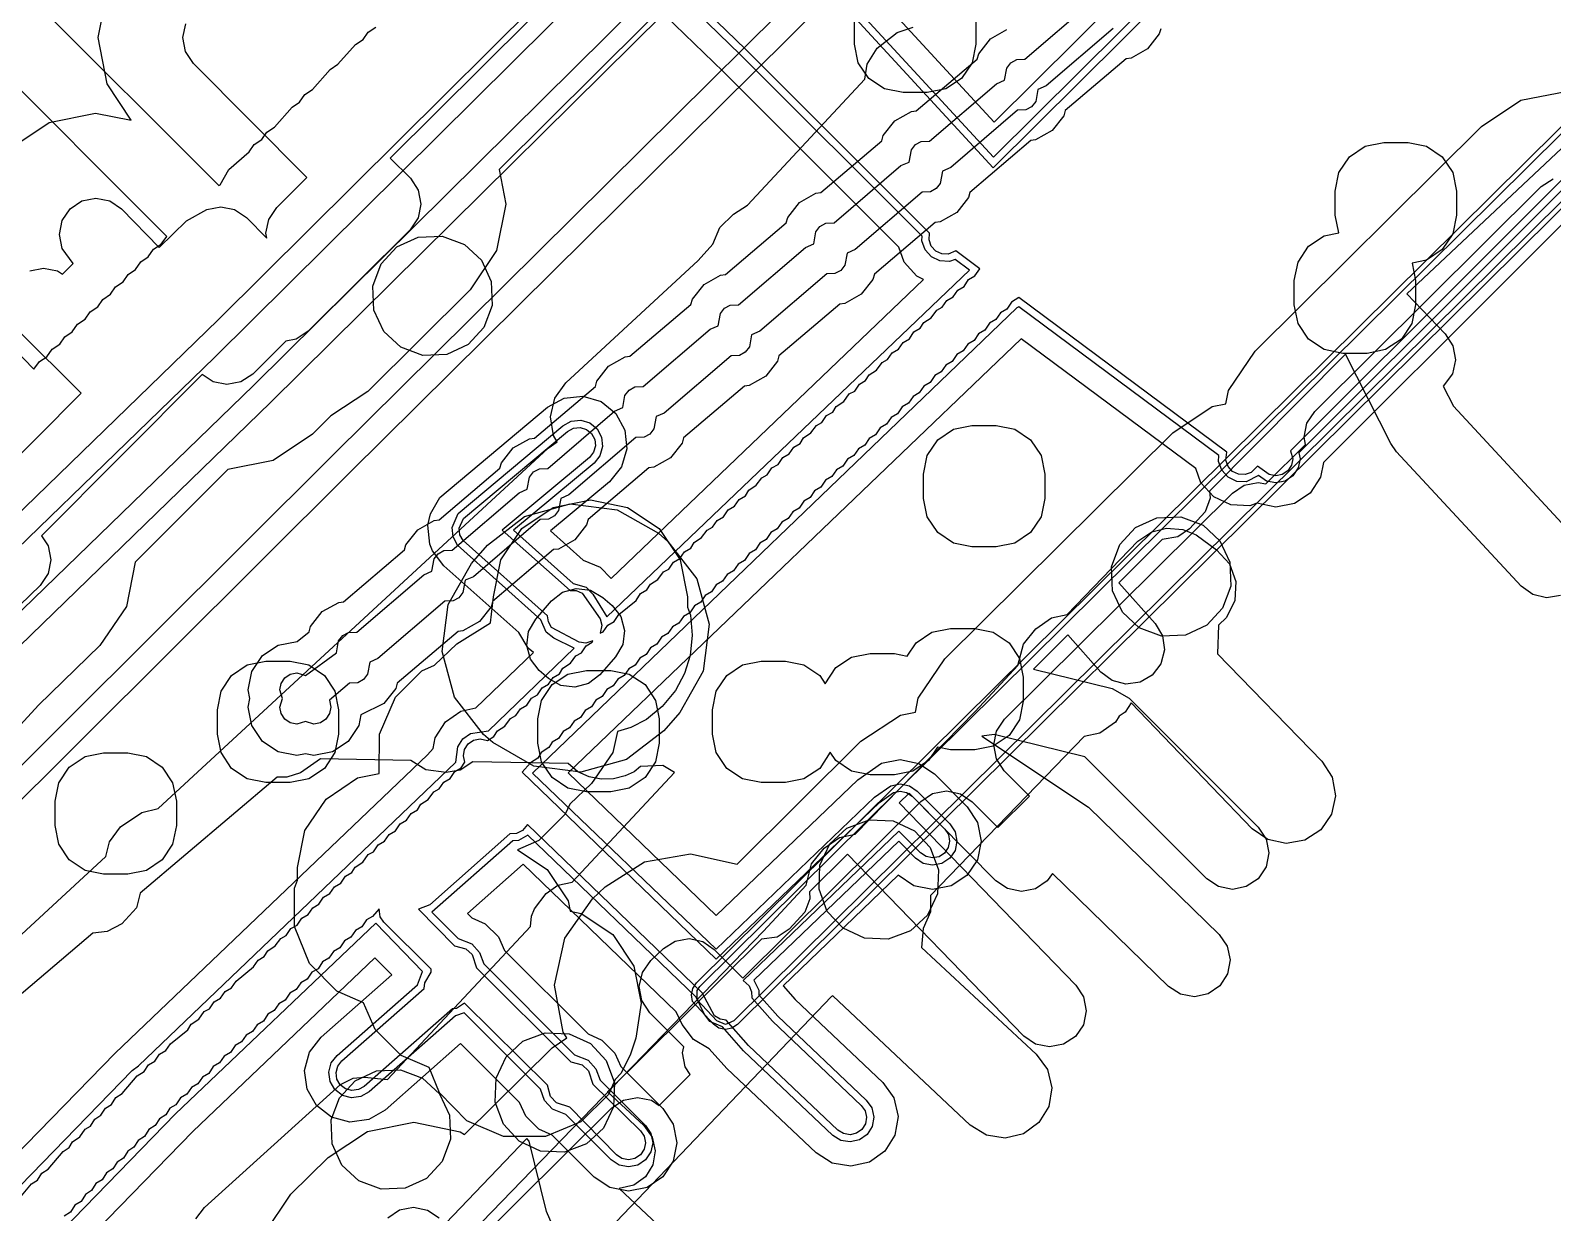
# Model space of a CAD drawing. Header units: metres. Extents: x -2677 to -840, y 169 to 1487.
# Drawn here: x -1908.2 to -1845.4, y 1175.4 to 1224.1 of the extents above; entities that cross this region are included whole.
import ezdxf

# ---------------------------------------------------------------- set-up
doc = ezdxf.new("R2010")
doc.units = ezdxf.units.M
doc.layers.add('AI_GREENING_EXCLUSIONS', color=1, linetype='Continuous')

msp = doc.modelspace()

# ---------------------------------------------------------------- linework, layer by layer
at = {"layer": 'AI_GREENING_EXCLUSIONS'}
for points in [[(-1925.245, 1177.19), (-1895.731, 1206.582), (-1847.643, 1254.21), (-1847.816, 1254.472), (-1847.966, 1255.238), (-1847.81, 1256.003), (-1847.374, 1256.65), (-1838.339, 1265.617)], [(-1924.54, 1176.48), (-1895.03, 1205.869), (-1846.338, 1254.095), (-1846.891, 1254.851), (-1846.966, 1255.234), (-1846.888, 1255.616), (-1846.67, 1255.94), (-1836.932, 1265.604)], [(-1909.034, 1219.214), (-1907.414, 1220.301), (-1905.502, 1220.685), (-1904.031, 1220.396), (-1905.029, 1221.899), (-1905.404, 1223.813), (-1905.017, 1225.725), (-1903.928, 1227.344), (-1873.963, 1257.131), (-1882.077, 1265.294)], [(-1821.606, 1240.013), (-1879.047, 1183.121), (-1879.274, 1182.971), (-1879.542, 1182.919), (-1879.81, 1182.973), (-1880.036, 1183.126), (-1880.892, 1184.065), (-1880.944, 1184.335), (-1880.887, 1184.604), (-1880.732, 1184.831), (-1823.372, 1241.642)], [(-1821.747, 1240.155), (-1879.188, 1183.264), (-1879.541, 1183.119), (-1879.894, 1183.267), (-1880.707, 1184.14), (-1880.703, 1184.525), (-1880.592, 1184.687), (-1823.222, 1241.509)], [(-1880.075, 1232.922), (-1868.457, 1220.313), (-1849.848, 1238.797)], [(-1880.974, 1232.421), (-1868.491, 1218.87), (-1849.143, 1238.088)], [(-1881.284, 1232.313), (-1868.501, 1218.437), (-1848.931, 1237.875)], [(-1912.648, 1200.338), (-1900.451, 1212.173), (-1879.939, 1232.55)], [(-1912.825, 1198.774), (-1900.607, 1210.617), (-1879.125, 1231.914)], [(-1880.016, 1232.099), (-1893.358, 1218.838), (-1892.528, 1218.003), (-1892.205, 1217.516), (-1892.092, 1216.941), (-1892.208, 1216.368), (-1892.535, 1215.882), (-1896.744, 1211.698), (-1897.232, 1211.374), (-1897.66, 1211.29), (-1899.028, 1209.931), (-1899.515, 1209.607), (-1900.089, 1209.495), (-1900.663, 1209.611), (-1901.108, 1209.91), (-1907.731, 1203.261), (-1907.461, 1202.853), (-1907.348, 1202.279), (-1907.464, 1201.705), (-1907.791, 1201.22), (-1910.331, 1198.765)], [(-1877.824, 1230.423), (-1898.986, 1209.472), (-1912.161, 1196.702)], [(-1877.12, 1229.712), (-1898.29, 1208.754), (-1911.465, 1195.984)], [(-1915.544, 1169.343), (-1903.999, 1181.222), (-1903.729, 1181.409), (-1890.659, 1193.926), (-1890.574, 1194.567), (-1890.363, 1194.895), (-1890.043, 1195.118), (-1889.307, 1195.221), (-1885.772, 1198.636), (-1886.619, 1199.05), (-1886.929, 1199.287), (-1887.149, 1199.807), (-1890.582, 1202.875), (-1890.769, 1203.218), (-1890.81, 1203.606), (-1890.562, 1204.18), (-1886.238, 1207.799), (-1885.896, 1207.986), (-1885.508, 1208.027), (-1885.133, 1207.916), (-1884.83, 1207.671), (-1884.643, 1207.329), (-1884.602, 1206.941), (-1884.712, 1206.566), (-1884.958, 1206.263), (-1888.282, 1203.491), (-1885.82, 1201.302), (-1885.278, 1201.144), (-1885.006, 1200.863), (-1884.428, 1199.926), (-1869.477, 1214.211), (-1870.076, 1214.661), (-1870.31, 1214.577), (-1870.7, 1214.597), (-1871.053, 1214.764), (-1871.314, 1215.053), (-1871.445, 1215.421), (-1871.436, 1215.615), (-1878.931, 1223.112), (-1884.711, 1228.715)], [(-1908.77, 1175.811), (-1908.152, 1176.545), (-1907.898, 1176.703), (-1907.717, 1176.99), (-1907.462, 1177.15), (-1906.843, 1177.884), (-1906.589, 1178.042), (-1906.454, 1178.28), (-1906.153, 1178.488), (-1905.936, 1178.808), (-1905.717, 1178.934), (-1905.534, 1179.222), (-1905.281, 1179.381), (-1905.098, 1179.669), (-1904.844, 1179.827), (-1904.663, 1180.113), (-1904.408, 1180.273), (-1903.791, 1181.006), (-1903.507, 1181.175), (-1903.316, 1181.458), (-1903.055, 1181.61), (-1902.865, 1181.89), (-1902.605, 1182.041), (-1902.414, 1182.322), (-1901.703, 1182.904), (-1901.56, 1183.137), (-1901.253, 1183.336), (-1901.026, 1183.648), (-1900.802, 1183.768), (-1900.61, 1184.049), (-1900.351, 1184.199), (-1900.159, 1184.481), (-1899.901, 1184.631), (-1899.71, 1184.911), (-1898.999, 1185.494), (-1898.809, 1185.774), (-1898.549, 1185.925), (-1898.406, 1186.158), (-1898.098, 1186.357), (-1897.871, 1186.669), (-1897.647, 1186.789), (-1897.455, 1187.07), (-1897.196, 1187.22), (-1897.005, 1187.502), (-1896.746, 1187.652), (-1896.555, 1187.932), (-1896.295, 1188.083), (-1896.105, 1188.364), (-1895.844, 1188.515), (-1895.654, 1188.795), (-1895.394, 1188.947), (-1895.204, 1189.227), (-1894.943, 1189.378), (-1894.8, 1189.611), (-1894.492, 1189.81), (-1894.265, 1190.122), (-1894.042, 1190.241), (-1893.85, 1190.523), (-1893.591, 1190.673), (-1893.399, 1190.955), (-1893.14, 1191.104), (-1892.95, 1191.385), (-1892.69, 1191.536), (-1892.499, 1191.817), (-1892.239, 1191.968), (-1892.096, 1192.201), (-1891.788, 1192.399), (-1891.561, 1192.711), (-1891.338, 1192.831), (-1891.146, 1193.113), (-1890.887, 1193.262), (-1890.697, 1193.543), (-1890.436, 1193.694), (-1890.287, 1193.933), (-1890.343, 1194.188), (-1890.295, 1194.457), (-1890.147, 1194.687), (-1889.923, 1194.843), (-1889.656, 1194.901), (-1889.352, 1194.83), (-1889.084, 1194.989), (-1888.942, 1195.222), (-1888.634, 1195.42), (-1888.407, 1195.732), (-1888.183, 1195.852), (-1887.991, 1196.134), (-1887.732, 1196.283), (-1887.541, 1196.565), (-1887.282, 1196.715), (-1887.091, 1196.996), (-1886.831, 1197.147), (-1886.641, 1197.427), (-1886.38, 1197.578), (-1886.237, 1197.811), (-1885.93, 1198.01), (-1885.702, 1198.322), (-1885.479, 1198.441), (-1885.287, 1198.723), (-1885.028, 1198.873), (-1885.003, 1198.93), (-1885.299, 1198.838), (-1885.57, 1198.875), (-1886.704, 1199.485), (-1886.841, 1199.721), (-1886.873, 1199.963), (-1890.352, 1203.067), (-1890.483, 1203.307), (-1890.511, 1203.579), (-1890.337, 1203.981), (-1886.046, 1207.568), (-1885.806, 1207.699), (-1885.535, 1207.728), (-1885.273, 1207.651), (-1885.06, 1207.479), (-1884.93, 1207.239), (-1884.901, 1206.968), (-1884.978, 1206.706), (-1885.15, 1206.493), (-1888.742, 1203.498), (-1885.943, 1201.009), (-1885.699, 1201.005), (-1885.448, 1200.897), (-1884.71, 1199.842), (-1884.641, 1199.577), (-1884.706, 1199.248), (-1884.578, 1199.305), (-1884.387, 1199.585), (-1884.127, 1199.736), (-1883.937, 1200.017), (-1883.226, 1200.599), (-1883.035, 1200.88), (-1882.775, 1201.031), (-1882.632, 1201.264), (-1882.324, 1201.463), (-1882.097, 1201.774), (-1881.873, 1201.894), (-1881.682, 1202.176), (-1881.423, 1202.326), (-1881.232, 1202.606), (-1880.972, 1202.757), (-1880.83, 1202.99), (-1880.521, 1203.189), (-1880.294, 1203.501), (-1880.071, 1203.62), (-1879.879, 1203.902), (-1879.62, 1204.052), (-1879.428, 1204.334), (-1879.169, 1204.484), (-1878.979, 1204.764), (-1878.719, 1204.915), (-1878.576, 1205.148), (-1878.268, 1205.347), (-1878.04, 1205.659), (-1877.817, 1205.778), (-1877.625, 1206.06), (-1877.367, 1206.21), (-1877.176, 1206.49), (-1876.916, 1206.642), (-1876.726, 1206.922), (-1876.465, 1207.073), (-1876.323, 1207.306), (-1876.015, 1207.505), (-1875.787, 1207.817), (-1875.564, 1207.936), (-1875.372, 1208.218), (-1875.113, 1208.368), (-1874.971, 1208.601), (-1874.663, 1208.799), (-1874.435, 1209.112), (-1874.212, 1209.231), (-1874.021, 1209.512), (-1873.761, 1209.663), (-1873.619, 1209.896), (-1873.311, 1210.094), (-1873.084, 1210.406), (-1872.86, 1210.526), (-1872.668, 1210.808), (-1872.409, 1210.957), (-1872.219, 1211.238), (-1871.959, 1211.389), (-1871.768, 1211.669), (-1871.508, 1211.821), (-1871.365, 1212.053), (-1871.057, 1212.252), (-1870.83, 1212.564), (-1870.607, 1212.684), (-1870.415, 1212.966), (-1870.156, 1213.115), (-1869.964, 1213.397), (-1869.705, 1213.547), (-1869.515, 1213.827), (-1869.255, 1213.979), (-1869.049, 1214.272), (-1870.045, 1215.012), (-1870.354, 1214.874), (-1870.627, 1214.888), (-1870.874, 1215.005), (-1871.057, 1215.207), (-1871.149, 1215.465), (-1871.135, 1215.738), (-1878.72, 1223.326), (-1884.588, 1229.013)], [(-1878.835, 1228.339), (-1888.872, 1218.361), (-1888.592, 1216.931), (-1888.979, 1215.019), (-1890.067, 1213.4), (-1894.277, 1209.216), (-1895.8, 1208.204), (-1896.56, 1207.449), (-1898.185, 1206.37), (-1900.059, 1206.003), (-1903.866, 1202.182), (-1904.235, 1200.356), (-1905.323, 1198.737), (-1907.863, 1196.283), (-1908.9, 1195.144)], [(-1916.252, 1170.092), (-1904.695, 1181.94), (-1891.819, 1194.235), (-1891.584, 1194.492), (-1891.504, 1194.932), (-1891.083, 1195.589), (-1890.442, 1196.034), (-1889.832, 1196.167), (-1887.446, 1198.448), (-1887.679, 1198.626), (-1888.057, 1199.276), (-1891.143, 1202.021), (-1891.614, 1202.643), (-1891.724, 1202.92), (-1891.806, 1203.696), (-1891.704, 1204.171), (-1891.309, 1204.845), (-1886.879, 1208.567), (-1886.193, 1208.94), (-1885.417, 1209.023), (-1884.669, 1208.802), (-1884.062, 1208.312), (-1883.689, 1207.626), (-1883.606, 1206.85), (-1883.827, 1206.102), (-1884.317, 1205.495), (-1886.75, 1203.467), (-1885.399, 1202.265), (-1884.709, 1201.966), (-1884.256, 1201.499), (-1871.382, 1213.835), (-1871.649, 1213.961), (-1872.172, 1214.54), (-1872.393, 1215.158), (-1879.632, 1222.399), (-1885.215, 1227.811)], [(-1908.08, 1225.358), (-1900.425, 1217.699), (-1900.375, 1217.732), (-1900.015, 1218.368), (-1899.178, 1219.088), (-1898.97, 1219.395), (-1898.655, 1219.602), (-1898.446, 1219.909), (-1898.132, 1220.116), (-1897.402, 1220.939), (-1897.093, 1221.142), (-1896.879, 1221.458), (-1896.565, 1221.664), (-1895.833, 1222.491), (-1895.513, 1222.701), (-1894.791, 1223.514), (-1894.476, 1223.721), (-1894.268, 1224.028), (-1893.957, 1224.232)], [(-1863.563, 1224.179), (-1866.321, 1221.815), (-1866.659, 1221.669), (-1866.751, 1221.168), (-1866.919, 1220.953), (-1867.157, 1220.819), (-1867.498, 1220.806), (-1870.256, 1218.441), (-1870.593, 1218.295), (-1870.685, 1217.794), (-1870.854, 1217.58), (-1871.092, 1217.446), (-1871.433, 1217.432), (-1874.191, 1215.068), (-1874.528, 1214.922), (-1874.62, 1214.421), (-1874.789, 1214.206), (-1875.027, 1214.072), (-1875.367, 1214.059), (-1878.125, 1211.695), (-1878.463, 1211.549), (-1878.555, 1211.048), (-1878.723, 1210.833), (-1878.961, 1210.699), (-1879.302, 1210.686), (-1882.06, 1208.322), (-1882.397, 1208.176), (-1882.489, 1207.675), (-1882.658, 1207.46), (-1882.896, 1207.326), (-1883.237, 1207.313), (-1885.995, 1204.948), (-1886.332, 1204.803), (-1886.424, 1204.301), (-1886.593, 1204.087), (-1886.831, 1203.953), (-1887.171, 1203.94), (-1889.929, 1201.575), (-1890.267, 1201.429), (-1890.359, 1200.928), (-1890.527, 1200.713), (-1890.765, 1200.579), (-1891.106, 1200.566), (-1893.864, 1198.202), (-1894.201, 1198.056), (-1894.293, 1197.555), (-1894.462, 1197.34), (-1894.7, 1197.206), (-1895.041, 1197.193), (-1895.865, 1196.486), (-1895.802, 1196.205), (-1895.856, 1195.937), (-1896.007, 1195.71), (-1896.234, 1195.558), (-1896.502, 1195.505), (-1896.856, 1195.615), (-1897.21, 1195.505), (-1897.478, 1195.558), (-1897.705, 1195.71), (-1897.857, 1195.937), (-1897.91, 1196.205), (-1897.799, 1196.559), (-1897.909, 1196.912), (-1897.856, 1197.179), (-1897.704, 1197.407), (-1897.477, 1197.558), (-1897.209, 1197.612), (-1896.856, 1197.501), (-1895.577, 1198.434), (-1895.485, 1198.936), (-1895.316, 1199.15), (-1895.078, 1199.284), (-1894.737, 1199.297), (-1891.979, 1201.662), (-1891.979, 1201.662), (-1891.642, 1201.808), (-1891.55, 1202.309), (-1891.381, 1202.524), (-1891.143, 1202.657), (-1890.803, 1202.671), (-1888.045, 1205.035), (-1887.707, 1205.181), (-1887.615, 1205.682), (-1887.447, 1205.897), (-1887.208, 1206.031), (-1886.868, 1206.044), (-1884.11, 1208.408), (-1883.773, 1208.554), (-1883.681, 1209.055), (-1883.512, 1209.27), (-1883.274, 1209.404), (-1882.933, 1209.417), (-1880.175, 1211.781), (-1879.838, 1211.927), (-1879.746, 1212.428), (-1879.577, 1212.643), (-1879.339, 1212.777), (-1878.999, 1212.79), (-1876.241, 1215.155), (-1875.903, 1215.301), (-1875.811, 1215.802), (-1875.643, 1216.017), (-1875.404, 1216.15), (-1875.064, 1216.164), (-1872.306, 1218.528), (-1871.968, 1218.674), (-1871.877, 1219.175), (-1871.708, 1219.39), (-1871.47, 1219.524), (-1871.129, 1219.537), (-1868.371, 1221.901), (-1868.034, 1222.047), (-1867.942, 1222.548), (-1867.773, 1222.763), (-1867.535, 1222.897), (-1867.194, 1222.91), (-1864.437, 1225.274)], [(-1919.879, 1176.366), (-1905.076, 1190.038), (-1904.931, 1190.642), (-1904.472, 1191.273), (-1903.592, 1191.858), (-1902.92, 1192.029), (-1886.849, 1206.872), (-1886.474, 1207.142), (-1886.634, 1207.403), (-1886.757, 1208.173), (-1886.576, 1208.932), (-1886.118, 1209.564), (-1880.664, 1214.618), (-1880.067, 1215.29), (-1879.768, 1215.98), (-1879.207, 1216.523), (-1878.632, 1216.893), (-1873.8, 1222.088), (-1873.701, 1222.702), (-1873.292, 1223.366), (-1872.459, 1224.016), (-1871.802, 1224.237)], [(-1908.221, 1214.183), (-1907.647, 1214.298), (-1907.073, 1214.185), (-1906.866, 1214.048), (-1906.422, 1214.494), (-1906.877, 1215.109), (-1906.992, 1215.682), (-1906.879, 1216.257), (-1906.555, 1216.744), (-1906.069, 1217.07), (-1905.495, 1217.185), (-1904.921, 1217.072), (-1904.433, 1216.748), (-1902.878, 1215.149), (-1901.757, 1216.246), (-1900.922, 1216.715), (-1900.347, 1216.828), (-1899.774, 1216.712), (-1899.288, 1216.385), (-1898.441, 1215.532), (-1898.481, 1215.736), (-1898.365, 1216.309), (-1898.038, 1216.795), (-1896.79, 1218.035), (-1901.467, 1222.741), (-1901.791, 1223.228), (-1901.904, 1223.803), (-1901.788, 1224.376)], [(-1861.596, 1224.17), (-1861.657, 1223.953), (-1862.139, 1223.339), (-1862.819, 1222.956), (-1863.02, 1222.932), (-1865.531, 1220.796), (-1865.591, 1220.58), (-1866.073, 1219.966), (-1866.753, 1219.583), (-1866.955, 1219.559), (-1869.465, 1217.423), (-1869.526, 1217.206), (-1870.008, 1216.593), (-1870.688, 1216.21), (-1870.89, 1216.186), (-1873.4, 1214.05), (-1873.461, 1213.833), (-1873.943, 1213.219), (-1874.623, 1212.837), (-1874.824, 1212.813), (-1877.335, 1210.677), (-1877.395, 1210.46), (-1877.877, 1209.846), (-1878.557, 1209.464), (-1878.759, 1209.439), (-1881.269, 1207.304), (-1881.33, 1207.087), (-1881.812, 1206.473), (-1882.492, 1206.09), (-1882.694, 1206.066), (-1885.204, 1203.93), (-1885.265, 1203.713), (-1885.747, 1203.1), (-1886.427, 1202.717), (-1886.628, 1202.693), (-1889.139, 1200.557), (-1889.199, 1200.34), (-1889.681, 1199.726), (-1890.361, 1199.344), (-1890.563, 1199.32), (-1893.073, 1197.184), (-1893.134, 1196.967), (-1893.616, 1196.353), (-1894.565, 1195.888), (-1894.655, 1195.439), (-1895.088, 1194.79), (-1895.737, 1194.357), (-1896.502, 1194.205), (-1896.856, 1194.275), (-1897.21, 1194.205), (-1897.976, 1194.357), (-1898.625, 1194.79), (-1899.058, 1195.439), (-1899.21, 1196.205), (-1899.14, 1196.561), (-1899.209, 1196.912), (-1899.057, 1197.677), (-1898.624, 1198.326), (-1897.975, 1198.759), (-1897.189, 1198.908), (-1896.705, 1199.307), (-1896.644, 1199.524), (-1896.162, 1200.137), (-1895.482, 1200.52), (-1895.28, 1200.544), (-1892.77, 1202.68), (-1892.709, 1202.897), (-1892.227, 1203.511), (-1891.547, 1203.893), (-1891.346, 1203.917), (-1888.835, 1206.053), (-1888.835, 1206.053), (-1888.775, 1206.27), (-1888.293, 1206.884), (-1887.613, 1207.266), (-1887.411, 1207.291), (-1884.901, 1209.426), (-1884.84, 1209.643), (-1884.358, 1210.257), (-1883.678, 1210.64), (-1883.476, 1210.664), (-1880.966, 1212.8), (-1880.905, 1213.016), (-1880.423, 1213.63), (-1879.743, 1214.013), (-1879.542, 1214.037), (-1877.031, 1216.173), (-1876.971, 1216.39), (-1876.489, 1217.003), (-1875.808, 1217.386), (-1875.607, 1217.41), (-1873.097, 1219.546), (-1873.036, 1219.763), (-1872.554, 1220.377), (-1871.874, 1220.759), (-1871.672, 1220.783), (-1869.162, 1222.919), (-1869.101, 1223.136), (-1868.619, 1223.75), (-1867.939, 1224.133)], [(-1910.948, 1213.11), (-1908.049, 1210.127), (-1907.816, 1210.445), (-1907.51, 1210.646), (-1907.298, 1210.959), (-1906.983, 1211.166), (-1906.775, 1211.473), (-1906.464, 1211.677), (-1906.254, 1211.985), (-1905.94, 1212.192), (-1905.732, 1212.498), (-1905.417, 1212.705), (-1905.209, 1213.012), (-1904.894, 1213.219), (-1904.686, 1213.526), (-1904.371, 1213.733), (-1904.163, 1214.039), (-1903.855, 1214.242), (-1903.641, 1214.557), (-1903.333, 1214.76), (-1903.118, 1215.075), (-1902.804, 1215.282), (-1902.573, 1215.604), (-1910.202, 1223.237)], [(-1840.973, 1223.092), (-1851.455, 1213.234), (-1849.867, 1211.588), (-1849.551, 1211.096), (-1849.447, 1210.52), (-1849.571, 1209.948), (-1849.953, 1209.437), (-1849.533, 1208.609), (-1844.536, 1203.226)], [(-1840.541, 1222.444), (-1856.244, 1206.768), (-1856.153, 1206.443), (-1856.206, 1206.175), (-1856.358, 1205.948), (-1856.585, 1205.796), (-1856.853, 1205.743), (-1857.121, 1205.797), (-1857.603, 1206.138), (-1857.863, 1205.877), (-1858.12, 1205.785), (-1858.393, 1205.799), (-1858.64, 1205.916), (-1858.823, 1206.118), (-1858.915, 1206.376), (-1858.871, 1206.711), (-1867.449, 1213.084), (-1867.752, 1212.891), (-1867.942, 1212.61), (-1868.202, 1212.459), (-1868.393, 1212.179), (-1868.653, 1212.028), (-1868.843, 1211.747), (-1869.104, 1211.596), (-1869.294, 1211.316), (-1869.554, 1211.164), (-1869.745, 1210.884), (-1870.005, 1210.733), (-1870.195, 1210.452), (-1870.456, 1210.301), (-1870.646, 1210.021), (-1870.906, 1209.87), (-1871.097, 1209.589), (-1871.357, 1209.438), (-1871.548, 1209.157), (-1871.808, 1209.006), (-1871.998, 1208.726), (-1872.258, 1208.575), (-1872.449, 1208.294), (-1872.709, 1208.143), (-1872.899, 1207.863), (-1873.16, 1207.712), (-1873.35, 1207.431), (-1873.611, 1207.28), (-1873.801, 1207), (-1874.061, 1206.849), (-1874.251, 1206.568), (-1874.512, 1206.417), (-1874.702, 1206.136), (-1874.963, 1205.985), (-1875.153, 1205.705), (-1875.413, 1205.554), (-1875.604, 1205.273), (-1875.864, 1205.122), (-1876.054, 1204.842), (-1876.315, 1204.691), (-1876.505, 1204.41), (-1876.765, 1204.259), (-1876.956, 1203.979), (-1877.216, 1203.827), (-1877.406, 1203.547), (-1877.667, 1203.396), (-1877.857, 1203.115), (-1878.117, 1202.964), (-1878.308, 1202.684), (-1878.568, 1202.533), (-1878.758, 1202.252), (-1879.019, 1202.101), (-1879.209, 1201.82), (-1879.469, 1201.67), (-1879.66, 1201.389), (-1879.92, 1201.238), (-1880.11, 1200.957), (-1880.371, 1200.806), (-1880.561, 1200.526), (-1880.821, 1200.375), (-1881.012, 1200.094), (-1881.272, 1199.943), (-1881.462, 1199.663), (-1881.723, 1199.512), (-1881.913, 1199.231), (-1882.173, 1199.08), (-1882.364, 1198.799), (-1882.624, 1198.648), (-1882.815, 1198.368), (-1883.075, 1198.217), (-1883.265, 1197.936), (-1883.525, 1197.785), (-1883.716, 1197.505), (-1883.976, 1197.354), (-1884.166, 1197.073), (-1884.427, 1196.922), (-1884.617, 1196.642), (-1884.877, 1196.49), (-1885.068, 1196.21), (-1885.328, 1196.059), (-1885.518, 1195.778), (-1885.779, 1195.627), (-1885.969, 1195.347), (-1886.229, 1195.196), (-1886.42, 1194.915), (-1886.68, 1194.764), (-1886.823, 1194.531), (-1887.131, 1194.333), (-1887.274, 1194.099), (-1887.582, 1193.901), (-1887.923, 1193.515), (-1879.926, 1185.807), (-1873.189, 1192.271), (-1872.61, 1192.687), (-1872.342, 1192.739), (-1872.074, 1192.685), (-1871.848, 1192.532), (-1870.503, 1191.177), (-1870.352, 1190.949), (-1870.3, 1190.681), (-1870.354, 1190.413), (-1870.507, 1190.187), (-1870.735, 1190.036), (-1871.003, 1189.984), (-1871.27, 1190.038), (-1871.497, 1190.19), (-1872.393, 1191.094), (-1878.808, 1184.939), (-1878.567, 1184.718), (-1878.46, 1184.467), (-1878.458, 1184.222), (-1877.604, 1183.249), (-1873.941, 1179.784), (-1873.783, 1179.562), (-1873.722, 1179.295), (-1873.768, 1179.026), (-1873.913, 1178.795), (-1874.136, 1178.637), (-1874.402, 1178.576), (-1874.672, 1178.622), (-1874.903, 1178.767), (-1878.589, 1182.254), (-1879.51, 1183.299), (-1879.752, 1183.333), (-1879.987, 1183.472), (-1880.503, 1184.418), (-1887.701, 1191.357), (-1887.906, 1191.112), (-1888.152, 1190.994), (-1888.433, 1190.981), (-1891.726, 1188.046), (-1892.191, 1187.875), (-1890.711, 1186.367), (-1890.246, 1186.242), (-1889.977, 1185.999), (-1889.798, 1185.456), (-1885.914, 1181.577), (-1885.449, 1181.451), (-1885.18, 1181.208), (-1885.001, 1180.665), (-1883.044, 1178.74), (-1882.892, 1178.513), (-1882.839, 1178.245), (-1882.892, 1177.978), (-1883.044, 1177.75), (-1883.271, 1177.598), (-1883.538, 1177.545), (-1883.806, 1177.598), (-1884.034, 1177.75), (-1885.961, 1179.704), (-1886.505, 1179.883), (-1886.748, 1180.152), (-1886.873, 1180.616), (-1890.291, 1183.999), (-1890.62, 1183.779), (-1890.794, 1183.768), (-1894.429, 1180.569), (-1894.665, 1180.432), (-1894.936, 1180.396), (-1895.2, 1180.466), (-1895.417, 1180.632), (-1895.554, 1180.868), (-1895.59, 1181.139), (-1895.52, 1181.403), (-1895.354, 1181.62), (-1891.956, 1184.609), (-1891.938, 1184.841), (-1891.666, 1185.27), (-1891.67, 1185.406), (-1893.627, 1187.331), (-1893.779, 1187.558), (-1893.821, 1187.886), (-1894.083, 1187.577), (-1894.342, 1187.427), (-1894.532, 1187.147), (-1894.792, 1186.996), (-1894.983, 1186.715), (-1895.243, 1186.564), (-1895.433, 1186.284), (-1895.694, 1186.132), (-1895.884, 1185.852), (-1896.144, 1185.701), (-1896.335, 1185.42), (-1896.595, 1185.269), (-1896.785, 1184.989), (-1897.046, 1184.838), (-1897.236, 1184.557), (-1897.496, 1184.406), (-1897.687, 1184.125), (-1897.947, 1183.974), (-1898.138, 1183.694), (-1898.398, 1183.543), (-1898.588, 1183.262), (-1898.848, 1183.111), (-1899.039, 1182.831), (-1899.299, 1182.68), (-1899.489, 1182.399), (-1899.75, 1182.248), (-1899.94, 1181.968), (-1900.2, 1181.817), (-1900.391, 1181.536), (-1900.651, 1181.385), (-1900.841, 1181.104), (-1901.102, 1180.953), (-1901.292, 1180.673), (-1901.552, 1180.522), (-1901.743, 1180.241), (-1902.003, 1180.09), (-1902.194, 1179.81), (-1902.441, 1179.663), (-1902.615, 1179.395), (-1902.87, 1179.235), (-1903.052, 1178.948), (-1903.307, 1178.789), (-1903.488, 1178.502), (-1903.743, 1178.343), (-1903.924, 1178.056), (-1904.179, 1177.897), (-1904.36, 1177.61), (-1904.615, 1177.45), (-1904.796, 1177.164), (-1905.051, 1177.004), (-1905.232, 1176.718), (-1905.488, 1176.558), (-1905.669, 1176.271), (-1905.924, 1176.112), (-1906.105, 1175.825), (-1906.36, 1175.666), (-1906.541, 1175.379), (-1906.796, 1175.22)], [(-1840.331, 1222.23), (-1855.901, 1206.687), (-1855.853, 1206.442), (-1855.929, 1206.06), (-1856.146, 1205.735), (-1856.471, 1205.519), (-1856.854, 1205.443), (-1857.236, 1205.52), (-1857.569, 1205.746), (-1858.076, 1205.488), (-1858.466, 1205.508), (-1858.819, 1205.675), (-1859.08, 1205.964), (-1859.211, 1206.332), (-1859.199, 1206.581), (-1867.443, 1212.705), (-1867.529, 1212.658), (-1887.492, 1193.478), (-1879.925, 1186.223), (-1873.397, 1192.487), (-1872.724, 1192.964), (-1872.341, 1193.039), (-1871.959, 1192.961), (-1871.635, 1192.743), (-1870.29, 1191.388), (-1870.075, 1191.063), (-1870, 1190.68), (-1870.077, 1190.297), (-1870.296, 1189.974), (-1870.621, 1189.758), (-1871.004, 1189.684), (-1871.386, 1189.761), (-1871.71, 1189.979), (-1872.399, 1190.673), (-1878.373, 1184.94), (-1878.167, 1184.528), (-1878.165, 1184.343), (-1877.387, 1183.457), (-1873.735, 1180.002), (-1873.509, 1179.684), (-1873.422, 1179.304), (-1873.488, 1178.919), (-1873.695, 1178.589), (-1874.014, 1178.363), (-1874.394, 1178.276), (-1874.779, 1178.342), (-1875.109, 1178.549), (-1878.796, 1182.036), (-1879.668, 1183.024), (-1880.187, 1183.248), (-1880.422, 1183.56), (-1880.75, 1184.24), (-1887.682, 1190.922), (-1888.077, 1190.703), (-1888.309, 1190.69), (-1891.644, 1187.753), (-1890.553, 1186.661), (-1889.998, 1186.437), (-1889.675, 1186.088), (-1889.504, 1185.614), (-1885.756, 1181.871), (-1885.202, 1181.646), (-1884.878, 1181.297), (-1884.707, 1180.823), (-1882.832, 1178.953), (-1882.615, 1178.628), (-1882.539, 1178.246), (-1882.615, 1177.863), (-1882.831, 1177.538), (-1883.156, 1177.321), (-1883.538, 1177.245), (-1883.921, 1177.321), (-1884.246, 1177.537), (-1886.118, 1179.41), (-1886.673, 1179.634), (-1886.997, 1179.984), (-1887.168, 1180.458), (-1890.317, 1183.601), (-1890.665, 1183.481), (-1894.231, 1180.344), (-1894.568, 1180.148), (-1894.955, 1180.096), (-1895.332, 1180.197), (-1895.642, 1180.434), (-1895.838, 1180.771), (-1895.889, 1181.158), (-1895.789, 1181.535), (-1895.552, 1181.845), (-1892.239, 1184.76), (-1892.022, 1185.304), (-1893.956, 1187.294), (-1902.215, 1179.434), (-1912.014, 1169.353)], [(-1839.63, 1221.517), (-1854.883, 1206.29), (-1855.006, 1205.676), (-1855.44, 1205.028), (-1856.089, 1204.595), (-1856.854, 1204.443), (-1857.633, 1204.605), (-1857.93, 1204.499), (-1858.71, 1204.538), (-1859.415, 1204.872), (-1859.938, 1205.451), (-1860.149, 1206.04), (-1867.351, 1211.391), (-1886.028, 1193.494), (-1879.924, 1187.61), (-1874.089, 1193.209), (-1873.103, 1193.89), (-1872.337, 1194.039), (-1871.572, 1193.884), (-1870.925, 1193.448), (-1869.58, 1192.092), (-1869.149, 1191.442), (-1869, 1190.676), (-1869.155, 1189.911), (-1869.591, 1189.264), (-1870.242, 1188.833), (-1871.008, 1188.684), (-1871.772, 1188.839), (-1872.415, 1189.272), (-1877.162, 1184.717), (-1876.666, 1184.152), (-1873.048, 1180.729), (-1872.596, 1180.092), (-1872.423, 1179.331), (-1872.554, 1178.562), (-1872.969, 1177.901), (-1873.605, 1177.45), (-1874.366, 1177.277), (-1875.136, 1177.407), (-1875.796, 1177.823), (-1879.483, 1181.31), (-1880.205, 1182.12), (-1880.853, 1182.502), (-1881.323, 1183.125), (-1881.573, 1183.644), (-1887.885, 1189.728), (-1890.168, 1187.693), (-1889.994, 1187.519), (-1889.439, 1187.266), (-1888.899, 1186.726), (-1888.648, 1186.174), (-1885.197, 1182.728), (-1884.642, 1182.475), (-1884.102, 1181.935), (-1883.851, 1181.383), (-1882.126, 1179.66), (-1881.692, 1179.012), (-1881.539, 1178.246), (-1881.691, 1177.481), (-1882.124, 1176.832), (-1882.772, 1176.398), (-1883.538, 1176.245), (-1884.303, 1176.397), (-1884.952, 1176.83), (-1886.677, 1178.553), (-1887.232, 1178.805), (-1887.772, 1179.346), (-1888.024, 1179.897), (-1890.459, 1182.33), (-1893.57, 1179.593), (-1894.245, 1179.202), (-1895.019, 1179.098), (-1895.773, 1179.299), (-1896.393, 1179.773), (-1896.784, 1180.448), (-1896.887, 1181.222), (-1896.687, 1181.976), (-1896.212, 1182.596), (-1893.295, 1185.163), (-1893.998, 1185.864), (-1901.501, 1178.701), (-1909.522, 1170.473)], [(-1898.544, 1174.5), (-1897.453, 1176.118), (-1895.923, 1177.636), (-1894.297, 1178.714), (-1892.382, 1179.087), (-1890.47, 1178.699), (-1890.297, 1178.582), (-1886.689, 1182.163), (-1886.08, 1182.567), (-1886.231, 1182.796), (-1886.591, 1184.746), (-1886.165, 1186.682), (-1885.021, 1188.301), (-1884.495, 1188.797), (-1882.871, 1189.82), (-1880.982, 1190.157), (-1879.062, 1189.728), (-1873.954, 1194.796), (-1872.327, 1195.874), (-1871.709, 1195.994), (-1871.593, 1196.568), (-1870.503, 1198.186), (-1861.104, 1207.512), (-1859.478, 1208.589), (-1858.915, 1208.699), (-1858.802, 1209.26), (-1857.711, 1210.878), (-1848.376, 1220.142), (-1846.749, 1221.22), (-1844.834, 1221.593)], [(-1890.076, 1173.872), (-1884.224, 1179.679), (-1883.736, 1180.002), (-1883.161, 1180.114), (-1882.588, 1179.998), (-1882.269, 1179.783), (-1880.99, 1181.052), (-1881.201, 1181.37), (-1881.313, 1181.945), (-1881.261, 1182.199), (-1882.657, 1183.605), (-1882.984, 1184.102), (-1883.092, 1184.687), (-1882.964, 1185.268), (-1882.621, 1185.753), (-1882.094, 1186.249), (-1881.607, 1186.556), (-1881.041, 1186.657), (-1880.477, 1186.537), (-1880.001, 1186.214), (-1878.827, 1185.03), (-1871.489, 1192.312), (-1871.001, 1192.635), (-1870.426, 1192.747), (-1869.853, 1192.631), (-1869.367, 1192.304), (-1868.311, 1191.239), (-1867.006, 1192.533), (-1868.046, 1193.58), (-1868.369, 1194.068), (-1868.481, 1194.643), (-1868.364, 1195.216), (-1868.037, 1195.702), (-1858.639, 1205.027), (-1858.151, 1205.35), (-1857.577, 1205.462), (-1857.269, 1205.4), (-1855.63, 1207.027), (-1855.69, 1207.335), (-1855.573, 1207.908), (-1855.246, 1208.394), (-1845.911, 1217.658), (-1845.423, 1217.981)], [(-1930.091, 1184.994), (-1906.103, 1209.146), (-1908.703, 1211.736)], [(-1845.113, 1200.799), (-1845.691, 1200.706), (-1846.26, 1200.842), (-1846.735, 1201.185), (-1851.874, 1206.722), (-1852.112, 1207.063), (-1853.986, 1210.753), (-1859.581, 1205.099), (-1859.566, 1204.811), (-1859.762, 1204.259), (-1860.406, 1203.545), (-1860.891, 1203.218), (-1861.544, 1203.116), (-1863.318, 1201.322), (-1861.822, 1199.643), (-1861.526, 1199.138), (-1861.445, 1198.559), (-1861.592, 1197.992), (-1861.945, 1197.525), (-1862.449, 1197.229), (-1863.029, 1197.148), (-1863.595, 1197.295), (-1864.063, 1197.647), (-1865.433, 1199.185), (-1866.839, 1197.764), (-1863.598, 1196.963), (-1862.898, 1196.567), (-1857.582, 1191.249), (-1857.257, 1190.763), (-1857.143, 1190.189), (-1857.257, 1189.615), (-1857.582, 1189.128), (-1858.069, 1188.803), (-1858.643, 1188.689), (-1859.217, 1188.803), (-1859.703, 1189.129), (-1864.724, 1194.151), (-1868.47, 1195.077), (-1868.97, 1195.006), (-1864.581, 1192.083), (-1859.187, 1186.834), (-1858.855, 1186.352), (-1858.733, 1185.78), (-1858.839, 1185.204), (-1859.158, 1184.713), (-1859.64, 1184.381), (-1860.212, 1184.259), (-1860.788, 1184.366), (-1861.279, 1184.684), (-1866.065, 1189.342), (-1866.273, 1189.034), (-1866.762, 1188.712), (-1867.337, 1188.601), (-1867.91, 1188.718), (-1868.395, 1189.046), (-1871.964, 1192.656), (-1872.374, 1192.251), (-1865.097, 1184.743), (-1864.776, 1184.254), (-1864.668, 1183.679), (-1864.787, 1183.106), (-1865.117, 1182.622), (-1865.606, 1182.302), (-1866.182, 1182.193), (-1866.754, 1182.312), (-1867.238, 1182.642), (-1874.507, 1190.14), (-1876.073, 1188.592), (-1876.061, 1188.304), (-1876.263, 1187.754), (-1876.915, 1187.047), (-1877.403, 1186.725), (-1878.057, 1186.63), (-1884.408, 1180.349), (-1882.909, 1178.952), (-1882.567, 1178.477), (-1882.433, 1177.907), (-1882.527, 1177.33), (-1882.835, 1176.832), (-1883.31, 1176.49), (-1883.917, 1176.362), (-1878.959, 1171.702)], [(-1890.838, 1173.675), (-1877.974, 1186.97), (-1876.219, 1188.866), (-1875.993, 1189.747), (-1875.477, 1190.381), (-1874.838, 1190.827), (-1874.195, 1190.968), (-1869.244, 1196.027), (-1867.486, 1197.92), (-1867.258, 1198.801), (-1866.741, 1199.435), (-1866.102, 1199.879), (-1865.46, 1200.019), (-1862.543, 1203.039), (-1861.965, 1203.422), (-1861.357, 1203.579), (-1860.68, 1203.528), (-1860.137, 1203.303), (-1859.293, 1202.688), (-1858.769, 1202.11), (-1858.507, 1201.375), (-1858.546, 1200.595), (-1858.88, 1199.89), (-1859.219, 1199.583), (-1859.251, 1198.394), (-1854.96, 1193.974), (-1854.536, 1193.319), (-1854.395, 1192.551), (-1854.559, 1191.788), (-1855.002, 1191.146), (-1855.657, 1190.722), (-1856.425, 1190.581), (-1857.188, 1190.745), (-1857.83, 1191.188), (-1862.816, 1196.376), (-1863.057, 1195.999), (-1863.308, 1195.824), (-1863.462, 1195.582), (-1864.101, 1195.134), (-1864.756, 1194.989), (-1871.085, 1188.43), (-1871.093, 1187.766), (-1871.388, 1187.075), (-1871.455, 1186.288), (-1866.726, 1181.902), (-1866.269, 1181.27), (-1866.088, 1180.51), (-1866.211, 1179.74), (-1866.62, 1179.075), (-1867.252, 1178.618), (-1868.011, 1178.437), (-1868.782, 1178.56), (-1869.447, 1178.969), (-1875.117, 1184.298), (-1875.164, 1184.266), (-1887.896, 1170.964)], [(-1901.365, 1175.11), (-1901.016, 1175.58), (-1895.411, 1180.641), (-1894.887, 1180.901), (-1894.42, 1180.951), (-1893.467, 1180.845), (-1887.578, 1187.152), (-1887.534, 1187.586), (-1887.414, 1187.893), (-1886.93, 1188.521), (-1886.455, 1188.863), (-1885.859, 1188.992), (-1881.646, 1193.506), (-1882.123, 1193.801), (-1883.047, 1193.76), (-1883.307, 1193.535), (-1883.668, 1193.368), (-1884.16, 1193.25), (-1884.666, 1193.238), (-1885.163, 1193.333), (-1885.629, 1193.532), (-1886.02, 1193.88), (-1889.96, 1193.953), (-1890.472, 1193.609), (-1891.048, 1193.505), (-1891.888, 1193.61), (-1892.51, 1194.001), (-1896.23, 1194.07), (-1897.058, 1193.497), (-1897.615, 1193.318), (-1898.019, 1193.311), (-1903.665, 1188.528), (-1903.822, 1187.932), (-1904.422, 1187.273), (-1905.028, 1186.946), (-1905.611, 1186.88), (-1911.071, 1182.254)], [(-1886.677, 1174.874), (-1886.923, 1175.404), (-1887.629, 1178.308), (-1887.734, 1178.415), (-1893.796, 1172.073)], [(-1893.458, 1175.152), (-1892.97, 1175.475), (-1892.396, 1175.587), (-1891.822, 1175.47), (-1891.337, 1175.143)]]:
    msp.add_lwpolyline(points, dxfattribs=at)
for points in [[(-1870.454, 1221.685), (-1871.219, 1221.533), (-1872.219, 1221.533), (-1872.984, 1221.685), (-1873.633, 1222.119), (-1874.067, 1222.768), (-1874.219, 1223.533), (-1874.219, 1224.533), (-1874.067, 1225.298), (-1873.633, 1225.947), (-1872.984, 1226.381), (-1872.219, 1226.533), (-1871.219, 1226.533), (-1870.454, 1226.381), (-1869.805, 1225.947), (-1869.371, 1225.298), (-1869.219, 1224.533), (-1869.219, 1223.533), (-1869.371, 1222.768), (-1869.805, 1222.119), (-1870.454, 1221.685)], [(-1849.99, 1218.89), (-1849.556, 1218.241), (-1849.404, 1217.476), (-1849.404, 1216.476), (-1849.556, 1215.711), (-1849.99, 1215.062), (-1850.639, 1214.628), (-1851.234, 1214.51), (-1851.09, 1213.786), (-1851.09, 1212.786), (-1851.242, 1212.021), (-1851.676, 1211.372), (-1852.325, 1210.938), (-1853.09, 1210.786), (-1854.09, 1210.786), (-1854.855, 1210.938), (-1855.504, 1211.372), (-1855.938, 1212.021), (-1856.09, 1212.786), (-1856.09, 1213.786), (-1855.938, 1214.551), (-1855.504, 1215.2), (-1854.855, 1215.634), (-1854.26, 1215.752), (-1854.404, 1216.476), (-1854.404, 1217.476), (-1854.252, 1218.241), (-1853.818, 1218.89), (-1853.169, 1219.324), (-1852.404, 1219.476), (-1851.404, 1219.476), (-1850.639, 1219.324), (-1849.99, 1218.89)], [(-1889.152, 1212.763), (-1889.493, 1211.846), (-1890.14, 1211.147), (-1891.022, 1210.738), (-1892.008, 1210.699), (-1892.925, 1211.04), (-1893.624, 1211.687), (-1894.033, 1212.569), (-1894.072, 1213.555), (-1893.731, 1214.472), (-1893.084, 1215.171), (-1892.202, 1215.58), (-1891.216, 1215.619), (-1890.299, 1215.278), (-1889.6, 1214.631), (-1889.191, 1213.749), (-1889.152, 1212.763)], [(-1866.964, 1203.394), (-1867.613, 1202.96), (-1868.378, 1202.808), (-1869.378, 1202.808), (-1870.143, 1202.96), (-1870.792, 1203.394), (-1871.226, 1204.043), (-1871.378, 1204.808), (-1871.378, 1205.808), (-1871.226, 1206.573), (-1870.792, 1207.222), (-1870.143, 1207.656), (-1869.378, 1207.808), (-1868.378, 1207.808), (-1867.613, 1207.656), (-1866.964, 1207.222), (-1866.53, 1206.573), (-1866.378, 1205.808), (-1866.378, 1204.808), (-1866.53, 1204.043), (-1866.964, 1203.394)], [(-1897.177, 1189.073), (-1897.177, 1189.586), (-1896.873, 1191.117), (-1896.005, 1192.414), (-1894.708, 1193.282), (-1893.814, 1193.459), (-1893.794, 1195.09), (-1893.136, 1196.614), (-1892.056, 1197.694), (-1891.533, 1197.933), (-1890.615, 1198.817), (-1889.225, 1199.672), (-1889.104, 1200.742), (-1888.8, 1202.273), (-1887.932, 1203.57), (-1886.635, 1204.438), (-1885.104, 1204.742), (-1883.573, 1204.438), (-1882.276, 1203.57), (-1881.408, 1202.273), (-1881.104, 1200.742), (-1881.104, 1200.316), (-1880.983, 1199.987), (-1880.91, 1199.175), (-1880.999, 1198.326), (-1881.231, 1197.584), (-1881.603, 1196.881), (-1882.147, 1196.227), (-1882.79, 1195.694), (-1883.444, 1195.359), (-1883.988, 1195.193), (-1884.176, 1194.333), (-1885.068, 1193.052), (-1885.959, 1192.195), (-1886.15, 1191.788), (-1887.23, 1190.708), (-1888.107, 1190.321), (-1886.893, 1189.509), (-1886.025, 1188.212), (-1885.94, 1187.784), (-1885.486, 1187.694), (-1884.189, 1186.826), (-1883.321, 1185.529), (-1883.017, 1183.998), (-1883.238, 1182.557), (-1883.45, 1181.902), (-1883.843, 1181.112), (-1884.092, 1180.845), (-1884.364, 1180.232), (-1885.508, 1179.109), (-1886.953, 1178.505), (-1888.691, 1178.505), (-1890.2, 1179.152), (-1891.323, 1180.296), (-1891.76, 1181.34), (-1892.904, 1181.835), (-1893.984, 1182.915), (-1894.459, 1184.011), (-1895.558, 1184.487), (-1896.681, 1185.631), (-1897.301, 1187.153), (-1897.301, 1188.737), (-1897.177, 1189.073)], [(-1880.211, 1199.616), (-1880.454, 1197.68), (-1881.421, 1195.985), (-1882.078, 1195.23), (-1883.617, 1194.04), (-1885.5, 1193.527), (-1887.435, 1193.774), (-1889.129, 1194.742), (-1889.513, 1195.076), (-1890.706, 1196.617), (-1891.219, 1198.5), (-1890.972, 1200.435), (-1890.004, 1202.129), (-1889.354, 1202.876), (-1887.818, 1204.066), (-1885.937, 1204.581), (-1884.001, 1204.338), (-1882.306, 1203.371), (-1881.913, 1203.031), (-1880.726, 1201.497), (-1880.211, 1199.616)], [(-1858.707, 1201.192), (-1859.048, 1200.275), (-1859.695, 1199.576), (-1860.577, 1199.167), (-1861.563, 1199.128), (-1862.48, 1199.469), (-1863.179, 1200.116), (-1863.588, 1200.998), (-1863.627, 1201.984), (-1863.286, 1202.901), (-1862.639, 1203.6), (-1861.757, 1204.009), (-1860.771, 1204.048), (-1859.854, 1203.707), (-1859.155, 1203.06), (-1858.746, 1202.178), (-1858.707, 1201.192)], [(-1883.775, 1198.787), (-1884.067, 1198.276), (-1884.717, 1197.53), (-1885.179, 1197.173), (-1885.744, 1197.019), (-1886.324, 1197.093), (-1886.832, 1197.383), (-1887.215, 1197.716), (-1887.574, 1198.179), (-1887.727, 1198.744), (-1887.653, 1199.324), (-1887.363, 1199.832), (-1886.714, 1200.579), (-1886.253, 1200.936), (-1885.688, 1201.09), (-1885.108, 1201.017), (-1884.599, 1200.727), (-1884.215, 1200.394), (-1883.856, 1199.932), (-1883.702, 1199.367), (-1883.775, 1198.787)], [(-1872.578, 1198.416), (-1872.043, 1198.309), (-1871.677, 1198.856), (-1871.028, 1199.29), (-1870.263, 1199.442), (-1869.263, 1199.442), (-1868.498, 1199.29), (-1867.849, 1198.856), (-1867.415, 1198.207), (-1867.263, 1197.442), (-1867.263, 1196.442), (-1867.415, 1195.677), (-1867.849, 1195.028), (-1868.498, 1194.594), (-1869.263, 1194.442), (-1870.263, 1194.442), (-1870.798, 1194.549), (-1871.164, 1194.002), (-1871.813, 1193.568), (-1872.578, 1193.416), (-1873.578, 1193.416), (-1874.343, 1193.568), (-1874.992, 1194.002), (-1875.219, 1194.341), (-1875.656, 1193.677), (-1876.305, 1193.243), (-1877.07, 1193.091), (-1878.07, 1193.091), (-1878.835, 1193.243), (-1879.484, 1193.677), (-1879.918, 1194.326), (-1880.07, 1195.091), (-1880.07, 1196.091), (-1879.918, 1196.856), (-1879.484, 1197.505), (-1878.835, 1197.939), (-1878.07, 1198.091), (-1877.07, 1198.091), (-1876.305, 1197.939), (-1875.656, 1197.505), (-1875.429, 1197.166), (-1874.992, 1197.83), (-1874.343, 1198.264), (-1873.578, 1198.416), (-1872.578, 1198.416)], [(-1896.72, 1193.243), (-1897.485, 1193.091), (-1898.485, 1193.091), (-1899.25, 1193.243), (-1899.899, 1193.677), (-1900.333, 1194.326), (-1900.485, 1195.091), (-1900.485, 1196.091), (-1900.333, 1196.856), (-1899.899, 1197.505), (-1899.25, 1197.939), (-1898.485, 1198.091), (-1897.485, 1198.091), (-1896.72, 1197.939), (-1896.071, 1197.505), (-1895.637, 1196.856), (-1895.485, 1196.091), (-1895.485, 1195.091), (-1895.637, 1194.326), (-1896.071, 1193.677), (-1896.72, 1193.243)], [(-1882.854, 1193.301), (-1883.503, 1192.867), (-1884.268, 1192.715), (-1885.268, 1192.715), (-1886.033, 1192.867), (-1886.682, 1193.301), (-1887.116, 1193.95), (-1887.268, 1194.715), (-1887.268, 1195.715), (-1887.116, 1196.48), (-1886.682, 1197.129), (-1886.033, 1197.563), (-1885.268, 1197.715), (-1884.268, 1197.715), (-1883.503, 1197.563), (-1882.854, 1197.129), (-1882.42, 1196.48), (-1882.268, 1195.715), (-1882.268, 1194.715), (-1882.42, 1193.95), (-1882.854, 1193.301)], [(-1903.41, 1189.471), (-1904.175, 1189.319), (-1905.175, 1189.319), (-1905.94, 1189.471), (-1906.589, 1189.905), (-1907.023, 1190.554), (-1907.175, 1191.319), (-1907.175, 1192.319), (-1907.023, 1193.084), (-1906.589, 1193.733), (-1905.94, 1194.167), (-1905.175, 1194.319), (-1904.175, 1194.319), (-1903.41, 1194.167), (-1902.761, 1193.733), (-1902.327, 1193.084), (-1902.175, 1192.319), (-1902.175, 1191.319), (-1902.327, 1190.554), (-1902.761, 1189.905), (-1903.41, 1189.471)], [(-1870.801, 1188.506), (-1871.21, 1187.624), (-1871.909, 1186.977), (-1872.826, 1186.636), (-1873.812, 1186.675), (-1874.694, 1187.084), (-1875.341, 1187.783), (-1875.682, 1188.7), (-1875.643, 1189.686), (-1875.234, 1190.568), (-1874.535, 1191.215), (-1873.618, 1191.556), (-1872.632, 1191.517), (-1871.75, 1191.108), (-1871.103, 1190.409), (-1870.762, 1189.492), (-1870.801, 1188.506)], [(-1884.153, 1179.727), (-1884.562, 1178.845), (-1885.261, 1178.198), (-1886.178, 1177.857), (-1887.164, 1177.896), (-1888.046, 1178.305), (-1888.693, 1179.004), (-1889.034, 1179.921), (-1888.995, 1180.907), (-1888.586, 1181.789), (-1887.887, 1182.436), (-1886.97, 1182.777), (-1885.984, 1182.738), (-1885.102, 1182.329), (-1884.455, 1181.63), (-1884.114, 1180.713), (-1884.153, 1179.727)], [(-1890.877, 1178.39), (-1891.218, 1177.473), (-1891.865, 1176.774), (-1892.747, 1176.365), (-1893.733, 1176.326), (-1894.65, 1176.667), (-1895.349, 1177.314), (-1895.758, 1178.196), (-1895.797, 1179.182), (-1895.456, 1180.099), (-1894.809, 1180.798), (-1893.927, 1181.207), (-1892.941, 1181.246), (-1892.024, 1180.905), (-1891.325, 1180.258), (-1890.916, 1179.376), (-1890.877, 1178.39)]]:
    msp.add_lwpolyline(points, close=True, dxfattribs=at)

doc.saveas('drawing.dxf')
